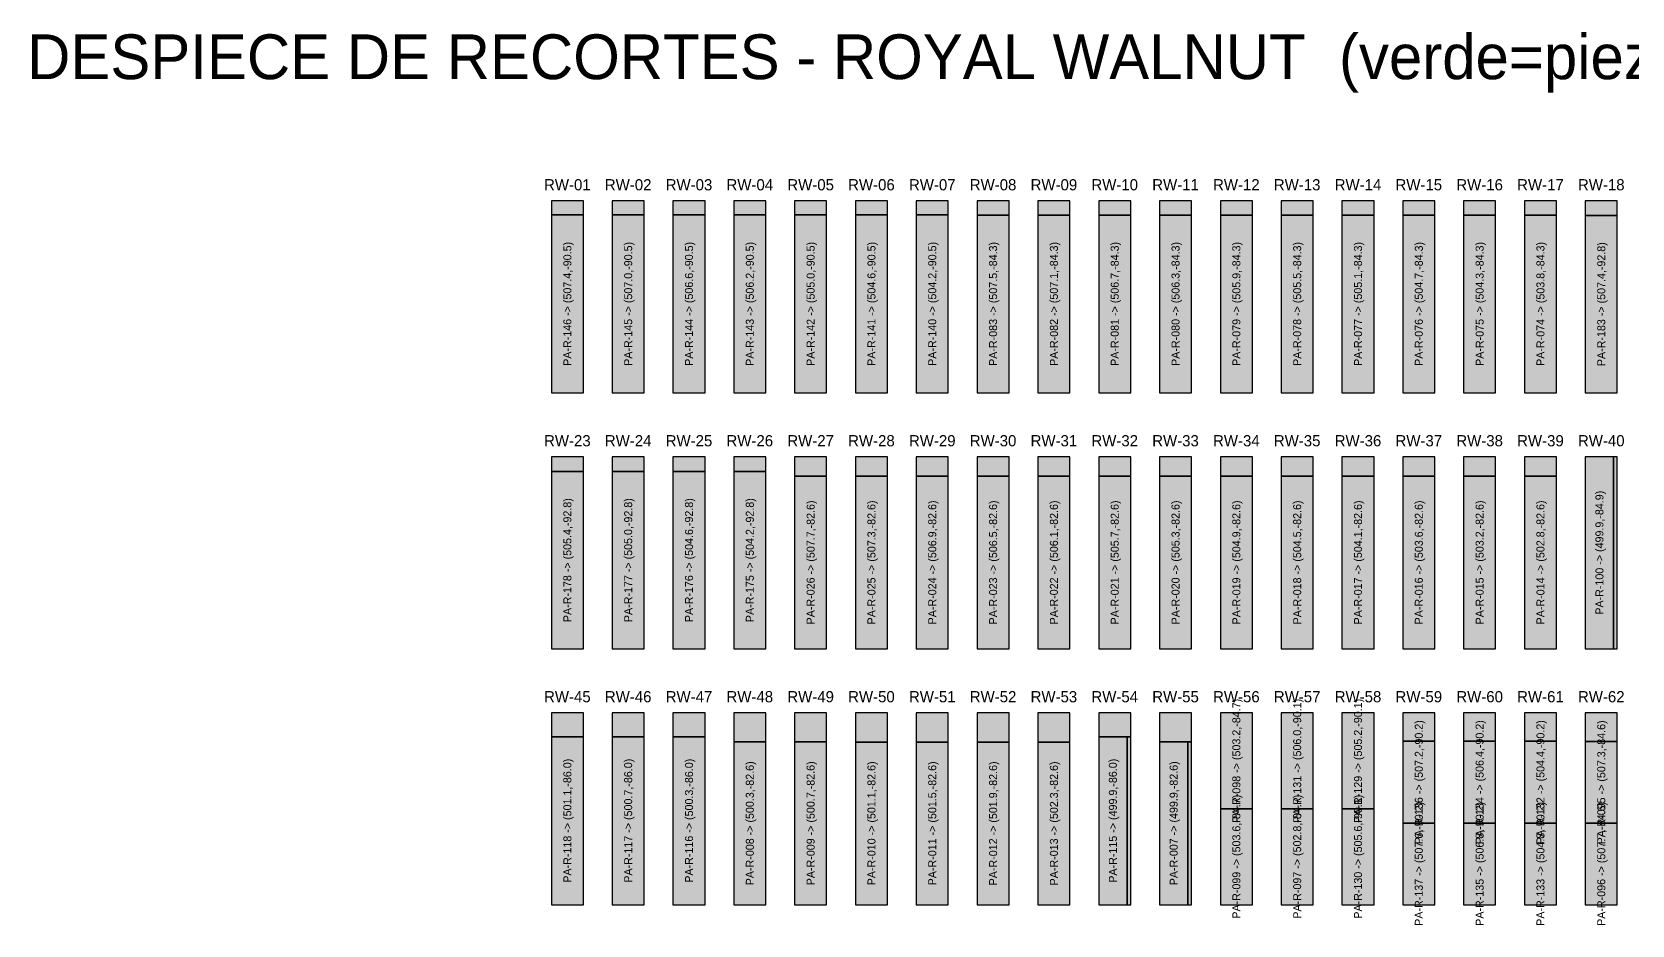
# Model space of a CAD drawing. Header units: metres. Extents: x 486.3 to 507.8, y -106.1 to -80.1.
# Drawn here: x 486.29 to 496.29, y -100.76 to -95.18 of the extents above; entities that cross this region are included whole.
import ezdxf
from ezdxf.enums import TextEntityAlignment as Align

# ---------------------------------------------------------------- set-up
doc = ezdxf.new("R2010")
doc.units = ezdxf.units.M
for name, color, linetype in [('RECORTE-DESPERDICIO', 1, 'Continuous'), ('RECORTE-PIEZA', 3, 'Continuous'), ('RECORTE-SOBRANTE', 2, 'Continuous'), ('RECORTE-TEXTO', 7, 'Continuous'), ('TITULO', 5, 'Continuous')]:
    doc.layers.add(name, color=color, linetype=linetype)

msp = doc.modelspace()

# ---------------------------------------------------------------- hatches: boundary and pattern name
at = {"layer": 'RECORTE-DESPERDICIO', "transparency": 33554610}
h = msp.add_hatch(color=1, dxfattribs=at)
h.dxf.hatch_style = 1
h.paths.add_polyline_path([(489.5387, -96.3194), (489.7387, -96.3194), (489.7387, -96.2304), (489.5387, -96.2304)])
h = msp.add_hatch(color=1, dxfattribs=at)
h.dxf.hatch_style = 1
h.paths.add_polyline_path([(489.9187, -96.3194), (490.1187, -96.3194), (490.1187, -96.2304), (489.9187, -96.2304)])
h = msp.add_hatch(color=1, dxfattribs=at)
h.dxf.hatch_style = 1
h.paths.add_polyline_path([(490.2987, -96.3194), (490.4987, -96.3194), (490.4987, -96.2304), (490.2987, -96.2304)])
h = msp.add_hatch(color=1, dxfattribs=at)
h.dxf.hatch_style = 1
h.paths.add_polyline_path([(490.6787, -96.3194), (490.8787, -96.3194), (490.8787, -96.2304), (490.6787, -96.2304)])
h = msp.add_hatch(color=1, dxfattribs=at)
h.dxf.hatch_style = 1
h.paths.add_polyline_path([(491.0587, -96.3194), (491.2587, -96.3194), (491.2587, -96.2304), (491.0587, -96.2304)])
h = msp.add_hatch(color=1, dxfattribs=at)
h.dxf.hatch_style = 1
h.paths.add_polyline_path([(491.4387, -96.3194), (491.6387, -96.3194), (491.6387, -96.2304), (491.4387, -96.2304)])
h = msp.add_hatch(color=1, dxfattribs=at)
h.dxf.hatch_style = 1
h.paths.add_polyline_path([(491.8187, -96.3194), (492.0187, -96.3194), (492.0187, -96.2304), (491.8187, -96.2304)])
h = msp.add_hatch(color=1, dxfattribs=at)
h.dxf.hatch_style = 1
h.paths.add_polyline_path([(492.1987, -96.3203), (492.3987, -96.3203), (492.3987, -96.2304), (492.1987, -96.2304)])
h = msp.add_hatch(color=1, dxfattribs=at)
h.dxf.hatch_style = 1
h.paths.add_polyline_path([(492.5787, -96.3203), (492.7787, -96.3203), (492.7787, -96.2304), (492.5787, -96.2304)])
h = msp.add_hatch(color=1, dxfattribs=at)
h.dxf.hatch_style = 1
h.paths.add_polyline_path([(492.9587, -96.3203), (493.1587, -96.3203), (493.1587, -96.2304), (492.9587, -96.2304)])
h = msp.add_hatch(color=1, dxfattribs=at)
h.dxf.hatch_style = 1
h.paths.add_polyline_path([(493.3387, -96.3203), (493.5387, -96.3203), (493.5387, -96.2304), (493.3387, -96.2304)])
h = msp.add_hatch(color=1, dxfattribs=at)
h.dxf.hatch_style = 1
h.paths.add_polyline_path([(493.7187, -96.3203), (493.9187, -96.3203), (493.9187, -96.2304), (493.7187, -96.2304)])
h = msp.add_hatch(color=1, dxfattribs=at)
h.dxf.hatch_style = 1
h.paths.add_polyline_path([(494.0987, -96.3203), (494.2987, -96.3203), (494.2987, -96.2304), (494.0987, -96.2304)])
h = msp.add_hatch(color=1, dxfattribs=at)
h.dxf.hatch_style = 1
h.paths.add_polyline_path([(494.4787, -96.3203), (494.6787, -96.3203), (494.6787, -96.2304), (494.4787, -96.2304)])
h = msp.add_hatch(color=1, dxfattribs=at)
h.dxf.hatch_style = 1
h.paths.add_polyline_path([(494.8587, -96.3203), (495.0587, -96.3203), (495.0587, -96.2304), (494.8587, -96.2304)])
h = msp.add_hatch(color=1, dxfattribs=at)
h.dxf.hatch_style = 1
h.paths.add_polyline_path([(495.2387, -96.3203), (495.4387, -96.3203), (495.4387, -96.2304), (495.2387, -96.2304)])
h = msp.add_hatch(color=1, dxfattribs=at)
h.dxf.hatch_style = 1
h.paths.add_polyline_path([(495.6187, -96.3203), (495.8187, -96.3203), (495.8187, -96.2304), (495.6187, -96.2304)])
h = msp.add_hatch(color=1, dxfattribs=at)
h.dxf.hatch_style = 1
h.paths.add_polyline_path([(495.9987, -96.3234), (496.1987, -96.3234), (496.1987, -96.2304), (495.9987, -96.2304)])
h = msp.add_hatch(color=1, dxfattribs=at)
h.dxf.hatch_style = 1
h.paths.add_polyline_path([(489.5387, -97.9234), (489.7387, -97.9234), (489.7387, -97.8304), (489.5387, -97.8304)])
h = msp.add_hatch(color=1, dxfattribs=at)
h.dxf.hatch_style = 1
h.paths.add_polyline_path([(489.9187, -97.9234), (490.1187, -97.9234), (490.1187, -97.8304), (489.9187, -97.8304)])
h = msp.add_hatch(color=1, dxfattribs=at)
h.dxf.hatch_style = 1
h.paths.add_polyline_path([(490.2987, -97.9234), (490.4987, -97.9234), (490.4987, -97.8304), (490.2987, -97.8304)])
h = msp.add_hatch(color=1, dxfattribs=at)
h.dxf.hatch_style = 1
h.paths.add_polyline_path([(490.6787, -97.9234), (490.8787, -97.9234), (490.8787, -97.8304), (490.6787, -97.8304)])
h = msp.add_hatch(color=1, dxfattribs=at)
h.dxf.hatch_style = 1
h.paths.add_polyline_path([(496.1757, -99.0304), (496.1987, -99.0304), (496.1987, -97.8304), (496.1757, -97.8304)])
h = msp.add_hatch(color=1, dxfattribs=at)
h.dxf.hatch_style = 1
h.paths.add_polyline_path([(493.1357, -100.6304), (493.1587, -100.6304), (493.1587, -99.5809), (493.1357, -99.5809)])
h = msp.add_hatch(color=1, dxfattribs=at)
h.dxf.hatch_style = 1
h.paths.add_polyline_path([(493.5157, -100.6304), (493.5387, -100.6304), (493.5387, -99.6131), (493.5157, -99.6131)])
at = {"layer": 'RECORTE-PIEZA', "transparency": 33554597}
h = msp.add_hatch(color=3, dxfattribs=at)
h.dxf.hatch_style = 1
h.paths.add_polyline_path([(489.5387, -97.4304), (489.7387, -97.4304), (489.7387, -96.3194), (489.5387, -96.3194)])
h = msp.add_hatch(color=3, dxfattribs=at)
h.dxf.hatch_style = 1
h.paths.add_polyline_path([(489.9187, -97.4304), (490.1187, -97.4304), (490.1187, -96.3194), (489.9187, -96.3194)])
h = msp.add_hatch(color=3, dxfattribs=at)
h.dxf.hatch_style = 1
h.paths.add_polyline_path([(490.2987, -97.4304), (490.4987, -97.4304), (490.4987, -96.3194), (490.2987, -96.3194)])
h = msp.add_hatch(color=3, dxfattribs=at)
h.dxf.hatch_style = 1
h.paths.add_polyline_path([(490.6787, -97.4304), (490.8787, -97.4304), (490.8787, -96.3194), (490.6787, -96.3194)])
h = msp.add_hatch(color=3, dxfattribs=at)
h.dxf.hatch_style = 1
h.paths.add_polyline_path([(491.0587, -97.4304), (491.2587, -97.4304), (491.2587, -96.3194), (491.0587, -96.3194)])
h = msp.add_hatch(color=3, dxfattribs=at)
h.dxf.hatch_style = 1
h.paths.add_polyline_path([(491.4387, -97.4304), (491.6387, -97.4304), (491.6387, -96.3194), (491.4387, -96.3194)])
h = msp.add_hatch(color=3, dxfattribs=at)
h.dxf.hatch_style = 1
h.paths.add_polyline_path([(491.8187, -97.4304), (492.0187, -97.4304), (492.0187, -96.3194), (491.8187, -96.3194)])
h = msp.add_hatch(color=3, dxfattribs=at)
h.dxf.hatch_style = 1
h.paths.add_polyline_path([(492.1987, -97.4304), (492.3987, -97.4304), (492.3987, -96.3203), (492.1987, -96.3203)])
h = msp.add_hatch(color=3, dxfattribs=at)
h.dxf.hatch_style = 1
h.paths.add_polyline_path([(492.5787, -97.4304), (492.7787, -97.4304), (492.7787, -96.3203), (492.5787, -96.3203)])
h = msp.add_hatch(color=3, dxfattribs=at)
h.dxf.hatch_style = 1
h.paths.add_polyline_path([(492.9587, -97.4304), (493.1587, -97.4304), (493.1587, -96.3203), (492.9587, -96.3203)])
h = msp.add_hatch(color=3, dxfattribs=at)
h.dxf.hatch_style = 1
h.paths.add_polyline_path([(493.3387, -97.4304), (493.5387, -97.4304), (493.5387, -96.3203), (493.3387, -96.3203)])
h = msp.add_hatch(color=3, dxfattribs=at)
h.dxf.hatch_style = 1
h.paths.add_polyline_path([(493.7187, -97.4304), (493.9187, -97.4304), (493.9187, -96.3203), (493.7187, -96.3203)])
h = msp.add_hatch(color=3, dxfattribs=at)
h.dxf.hatch_style = 1
h.paths.add_polyline_path([(494.0987, -97.4304), (494.2987, -97.4304), (494.2987, -96.3203), (494.0987, -96.3203)])
h = msp.add_hatch(color=3, dxfattribs=at)
h.dxf.hatch_style = 1
h.paths.add_polyline_path([(494.4787, -97.4304), (494.6787, -97.4304), (494.6787, -96.3203), (494.4787, -96.3203)])
h = msp.add_hatch(color=3, dxfattribs=at)
h.dxf.hatch_style = 1
h.paths.add_polyline_path([(494.8587, -97.4304), (495.0587, -97.4304), (495.0587, -96.3203), (494.8587, -96.3203)])
h = msp.add_hatch(color=3, dxfattribs=at)
h.dxf.hatch_style = 1
h.paths.add_polyline_path([(495.2387, -97.4304), (495.4387, -97.4304), (495.4387, -96.3203), (495.2387, -96.3203)])
h = msp.add_hatch(color=3, dxfattribs=at)
h.dxf.hatch_style = 1
h.paths.add_polyline_path([(495.6187, -97.4304), (495.8187, -97.4304), (495.8187, -96.3203), (495.6187, -96.3203)])
h = msp.add_hatch(color=3, dxfattribs=at)
h.dxf.hatch_style = 1
h.paths.add_polyline_path([(495.9987, -97.4304), (496.1987, -97.4304), (496.1987, -96.3234), (495.9987, -96.3234)])
h = msp.add_hatch(color=3, dxfattribs=at)
h.dxf.hatch_style = 1
h.paths.add_polyline_path([(495.9987, -99.0304), (496.1757, -99.0304), (496.1757, -97.8304), (495.9987, -97.8304)])
h = msp.add_hatch(color=3, dxfattribs=at)
h.dxf.hatch_style = 1
h.paths.add_polyline_path([(489.5387, -99.0304), (489.7387, -99.0304), (489.7387, -97.9234), (489.5387, -97.9234)])
h = msp.add_hatch(color=3, dxfattribs=at)
h.dxf.hatch_style = 1
h.paths.add_polyline_path([(489.9187, -99.0304), (490.1187, -99.0304), (490.1187, -97.9234), (489.9187, -97.9234)])
h = msp.add_hatch(color=3, dxfattribs=at)
h.dxf.hatch_style = 1
h.paths.add_polyline_path([(490.2987, -99.0304), (490.4987, -99.0304), (490.4987, -97.9234), (490.2987, -97.9234)])
h = msp.add_hatch(color=3, dxfattribs=at)
h.dxf.hatch_style = 1
h.paths.add_polyline_path([(490.6787, -99.0304), (490.8787, -99.0304), (490.8787, -97.9234), (490.6787, -97.9234)])
h = msp.add_hatch(color=3, dxfattribs=at)
h.dxf.hatch_style = 1
h.paths.add_polyline_path([(491.0587, -99.0304), (491.2587, -99.0304), (491.2587, -97.952), (491.0587, -97.952)])
h = msp.add_hatch(color=3, dxfattribs=at)
h.dxf.hatch_style = 1
h.paths.add_polyline_path([(491.4387, -99.0304), (491.6387, -99.0304), (491.6387, -97.952), (491.4387, -97.952)])
h = msp.add_hatch(color=3, dxfattribs=at)
h.dxf.hatch_style = 1
h.paths.add_polyline_path([(491.8187, -99.0304), (492.0187, -99.0304), (492.0187, -97.952), (491.8187, -97.952)])
h = msp.add_hatch(color=3, dxfattribs=at)
h.dxf.hatch_style = 1
h.paths.add_polyline_path([(492.1987, -99.0304), (492.3987, -99.0304), (492.3987, -97.952), (492.1987, -97.952)])
h = msp.add_hatch(color=3, dxfattribs=at)
h.dxf.hatch_style = 1
h.paths.add_polyline_path([(492.5787, -99.0304), (492.7787, -99.0304), (492.7787, -97.952), (492.5787, -97.952)])
h = msp.add_hatch(color=3, dxfattribs=at)
h.dxf.hatch_style = 1
h.paths.add_polyline_path([(492.9587, -99.0304), (493.1587, -99.0304), (493.1587, -97.952), (492.9587, -97.952)])
h = msp.add_hatch(color=3, dxfattribs=at)
h.dxf.hatch_style = 1
h.paths.add_polyline_path([(493.3387, -99.0304), (493.5387, -99.0304), (493.5387, -97.952), (493.3387, -97.952)])
h = msp.add_hatch(color=3, dxfattribs=at)
h.dxf.hatch_style = 1
h.paths.add_polyline_path([(493.7187, -99.0304), (493.9187, -99.0304), (493.9187, -97.952), (493.7187, -97.952)])
h = msp.add_hatch(color=3, dxfattribs=at)
h.dxf.hatch_style = 1
h.paths.add_polyline_path([(494.0987, -99.0304), (494.2987, -99.0304), (494.2987, -97.952), (494.0987, -97.952)])
h = msp.add_hatch(color=3, dxfattribs=at)
h.dxf.hatch_style = 1
h.paths.add_polyline_path([(494.4787, -99.0304), (494.6787, -99.0304), (494.6787, -97.952), (494.4787, -97.952)])
h = msp.add_hatch(color=3, dxfattribs=at)
h.dxf.hatch_style = 1
h.paths.add_polyline_path([(494.8587, -99.0304), (495.0587, -99.0304), (495.0587, -97.952), (494.8587, -97.952)])
h = msp.add_hatch(color=3, dxfattribs=at)
h.dxf.hatch_style = 1
h.paths.add_polyline_path([(495.2387, -99.0304), (495.4387, -99.0304), (495.4387, -97.952), (495.2387, -97.952)])
h = msp.add_hatch(color=3, dxfattribs=at)
h.dxf.hatch_style = 1
h.paths.add_polyline_path([(495.6187, -99.0304), (495.8187, -99.0304), (495.8187, -97.952), (495.6187, -97.952)])
h = msp.add_hatch(color=3, dxfattribs=at)
h.dxf.hatch_style = 1
h.paths.add_polyline_path([(493.7187, -100.0309), (493.9187, -100.0309), (493.9187, -99.4314), (493.7187, -99.4314)])
h = msp.add_hatch(color=3, dxfattribs=at)
h.dxf.hatch_style = 1
h.paths.add_polyline_path([(494.0987, -100.0309), (494.2987, -100.0309), (494.2987, -99.4314), (494.0987, -99.4314)])
h = msp.add_hatch(color=3, dxfattribs=at)
h.dxf.hatch_style = 1
h.paths.add_polyline_path([(494.4787, -100.0309), (494.6787, -100.0309), (494.6787, -99.4314), (494.4787, -99.4314)])
h = msp.add_hatch(color=3, dxfattribs=at)
h.dxf.hatch_style = 1
h.paths.add_polyline_path([(489.5387, -100.6304), (489.7387, -100.6304), (489.7387, -99.5809), (489.5387, -99.5809)])
h = msp.add_hatch(color=3, dxfattribs=at)
h.dxf.hatch_style = 1
h.paths.add_polyline_path([(489.9187, -100.6304), (490.1187, -100.6304), (490.1187, -99.5809), (489.9187, -99.5809)])
h = msp.add_hatch(color=3, dxfattribs=at)
h.dxf.hatch_style = 1
h.paths.add_polyline_path([(490.2987, -100.6304), (490.4987, -100.6304), (490.4987, -99.5809), (490.2987, -99.5809)])
h = msp.add_hatch(color=3, dxfattribs=at)
h.dxf.hatch_style = 1
h.paths.add_polyline_path([(490.6787, -100.6304), (490.8787, -100.6304), (490.8787, -99.6132), (490.6787, -99.6132)])
h = msp.add_hatch(color=3, dxfattribs=at)
h.dxf.hatch_style = 1
h.paths.add_polyline_path([(491.0587, -100.6304), (491.2587, -100.6304), (491.2587, -99.6135), (491.0587, -99.6135)])
h = msp.add_hatch(color=3, dxfattribs=at)
h.dxf.hatch_style = 1
h.paths.add_polyline_path([(491.4387, -100.6304), (491.6387, -100.6304), (491.6387, -99.6138), (491.4387, -99.6138)])
h = msp.add_hatch(color=3, dxfattribs=at)
h.dxf.hatch_style = 1
h.paths.add_polyline_path([(491.8187, -100.6304), (492.0187, -100.6304), (492.0187, -99.6141), (491.8187, -99.6141)])
h = msp.add_hatch(color=3, dxfattribs=at)
h.dxf.hatch_style = 1
h.paths.add_polyline_path([(492.1987, -100.6304), (492.3987, -100.6304), (492.3987, -99.6144), (492.1987, -99.6144)])
h = msp.add_hatch(color=3, dxfattribs=at)
h.dxf.hatch_style = 1
h.paths.add_polyline_path([(492.5787, -100.6304), (492.7787, -100.6304), (492.7787, -99.6147), (492.5787, -99.6147)])
h = msp.add_hatch(color=3, dxfattribs=at)
h.dxf.hatch_style = 1
h.paths.add_polyline_path([(492.9587, -100.6304), (493.1357, -100.6304), (493.1357, -99.5809), (492.9587, -99.5809)])
h = msp.add_hatch(color=3, dxfattribs=at)
h.dxf.hatch_style = 1
h.paths.add_polyline_path([(493.3387, -100.6304), (493.5157, -100.6304), (493.5157, -99.6131), (493.3387, -99.6131)])
h = msp.add_hatch(color=3, dxfattribs=at)
h.dxf.hatch_style = 1
h.paths.add_polyline_path([(494.8587, -100.1199), (495.0587, -100.1199), (495.0587, -99.6094), (494.8587, -99.6094)])
h = msp.add_hatch(color=3, dxfattribs=at)
h.dxf.hatch_style = 1
h.paths.add_polyline_path([(495.2387, -100.1199), (495.4387, -100.1199), (495.4387, -99.6094), (495.2387, -99.6094)])
h = msp.add_hatch(color=3, dxfattribs=at)
h.dxf.hatch_style = 1
h.paths.add_polyline_path([(495.6187, -100.1199), (495.8187, -100.1199), (495.8187, -99.6094), (495.6187, -99.6094)])
h = msp.add_hatch(color=3, dxfattribs=at)
h.dxf.hatch_style = 1
h.paths.add_polyline_path([(495.9987, -100.1208), (496.1987, -100.1208), (496.1987, -99.6112), (495.9987, -99.6112)])
h = msp.add_hatch(color=3, dxfattribs=at)
h.dxf.hatch_style = 1
h.paths.add_polyline_path([(493.7187, -100.6304), (493.9187, -100.6304), (493.9187, -100.0309), (493.7187, -100.0309)])
h = msp.add_hatch(color=3, dxfattribs=at)
h.dxf.hatch_style = 1
h.paths.add_polyline_path([(494.0987, -100.6304), (494.2987, -100.6304), (494.2987, -100.0309), (494.0987, -100.0309)])
h = msp.add_hatch(color=3, dxfattribs=at)
h.dxf.hatch_style = 1
h.paths.add_polyline_path([(494.4787, -100.6304), (494.6787, -100.6304), (494.6787, -100.0309), (494.4787, -100.0309)])
h = msp.add_hatch(color=3, dxfattribs=at)
h.dxf.hatch_style = 1
h.paths.add_polyline_path([(494.8587, -100.6304), (495.0587, -100.6304), (495.0587, -100.1199), (494.8587, -100.1199)])
h = msp.add_hatch(color=3, dxfattribs=at)
h.dxf.hatch_style = 1
h.paths.add_polyline_path([(495.2387, -100.6304), (495.4387, -100.6304), (495.4387, -100.1199), (495.2387, -100.1199)])
h = msp.add_hatch(color=3, dxfattribs=at)
h.dxf.hatch_style = 1
h.paths.add_polyline_path([(495.6187, -100.6304), (495.8187, -100.6304), (495.8187, -100.1199), (495.6187, -100.1199)])
h = msp.add_hatch(color=3, dxfattribs=at)
h.dxf.hatch_style = 1
h.paths.add_polyline_path([(495.9987, -100.6304), (496.1987, -100.6304), (496.1987, -100.1208), (495.9987, -100.1208)])
at = {"layer": 'RECORTE-SOBRANTE', "transparency": 33554610}
h = msp.add_hatch(color=2, dxfattribs=at)
h.dxf.hatch_style = 1
h.paths.add_polyline_path([(491.0587, -97.952), (491.2587, -97.952), (491.2587, -97.8304), (491.0587, -97.8304)])
h = msp.add_hatch(color=2, dxfattribs=at)
h.dxf.hatch_style = 1
h.paths.add_polyline_path([(491.4387, -97.952), (491.6387, -97.952), (491.6387, -97.8304), (491.4387, -97.8304)])
h = msp.add_hatch(color=2, dxfattribs=at)
h.dxf.hatch_style = 1
h.paths.add_polyline_path([(491.8187, -97.952), (492.0187, -97.952), (492.0187, -97.8304), (491.8187, -97.8304)])
h = msp.add_hatch(color=2, dxfattribs=at)
h.dxf.hatch_style = 1
h.paths.add_polyline_path([(492.1987, -97.952), (492.3987, -97.952), (492.3987, -97.8304), (492.1987, -97.8304)])
h = msp.add_hatch(color=2, dxfattribs=at)
h.dxf.hatch_style = 1
h.paths.add_polyline_path([(492.5787, -97.952), (492.7787, -97.952), (492.7787, -97.8304), (492.5787, -97.8304)])
h = msp.add_hatch(color=2, dxfattribs=at)
h.dxf.hatch_style = 1
h.paths.add_polyline_path([(492.9587, -97.952), (493.1587, -97.952), (493.1587, -97.8304), (492.9587, -97.8304)])
h = msp.add_hatch(color=2, dxfattribs=at)
h.dxf.hatch_style = 1
h.paths.add_polyline_path([(493.3387, -97.952), (493.5387, -97.952), (493.5387, -97.8304), (493.3387, -97.8304)])
h = msp.add_hatch(color=2, dxfattribs=at)
h.dxf.hatch_style = 1
h.paths.add_polyline_path([(493.7187, -97.952), (493.9187, -97.952), (493.9187, -97.8304), (493.7187, -97.8304)])
h = msp.add_hatch(color=2, dxfattribs=at)
h.dxf.hatch_style = 1
h.paths.add_polyline_path([(494.0987, -97.952), (494.2987, -97.952), (494.2987, -97.8304), (494.0987, -97.8304)])
h = msp.add_hatch(color=2, dxfattribs=at)
h.dxf.hatch_style = 1
h.paths.add_polyline_path([(494.4787, -97.952), (494.6787, -97.952), (494.6787, -97.8304), (494.4787, -97.8304)])
h = msp.add_hatch(color=2, dxfattribs=at)
h.dxf.hatch_style = 1
h.paths.add_polyline_path([(494.8587, -97.952), (495.0587, -97.952), (495.0587, -97.8304), (494.8587, -97.8304)])
h = msp.add_hatch(color=2, dxfattribs=at)
h.dxf.hatch_style = 1
h.paths.add_polyline_path([(495.2387, -97.952), (495.4387, -97.952), (495.4387, -97.8304), (495.2387, -97.8304)])
h = msp.add_hatch(color=2, dxfattribs=at)
h.dxf.hatch_style = 1
h.paths.add_polyline_path([(495.6187, -97.952), (495.8187, -97.952), (495.8187, -97.8304), (495.6187, -97.8304)])
h = msp.add_hatch(color=2, dxfattribs=at)
h.dxf.hatch_style = 1
h.paths.add_polyline_path([(489.5387, -99.5809), (489.7387, -99.5809), (489.7387, -99.4304), (489.5387, -99.4304)])
h = msp.add_hatch(color=2, dxfattribs=at)
h.dxf.hatch_style = 1
h.paths.add_polyline_path([(489.9187, -99.5809), (490.1187, -99.5809), (490.1187, -99.4304), (489.9187, -99.4304)])
h = msp.add_hatch(color=2, dxfattribs=at)
h.dxf.hatch_style = 1
h.paths.add_polyline_path([(490.2987, -99.5809), (490.4987, -99.5809), (490.4987, -99.4304), (490.2987, -99.4304)])
h = msp.add_hatch(color=2, dxfattribs=at)
h.dxf.hatch_style = 1
h.paths.add_polyline_path([(490.6787, -99.6132), (490.8787, -99.6132), (490.8787, -99.4304), (490.6787, -99.4304)])
h = msp.add_hatch(color=2, dxfattribs=at)
h.dxf.hatch_style = 1
h.paths.add_polyline_path([(491.0587, -99.6135), (491.2587, -99.6135), (491.2587, -99.4304), (491.0587, -99.4304)])
h = msp.add_hatch(color=2, dxfattribs=at)
h.dxf.hatch_style = 1
h.paths.add_polyline_path([(491.4387, -99.6138), (491.6387, -99.6138), (491.6387, -99.4304), (491.4387, -99.4304)])
h = msp.add_hatch(color=2, dxfattribs=at)
h.dxf.hatch_style = 1
h.paths.add_polyline_path([(491.8187, -99.6141), (492.0187, -99.6141), (492.0187, -99.4304), (491.8187, -99.4304)])
h = msp.add_hatch(color=2, dxfattribs=at)
h.dxf.hatch_style = 1
h.paths.add_polyline_path([(492.1987, -99.6144), (492.3987, -99.6144), (492.3987, -99.4304), (492.1987, -99.4304)])
h = msp.add_hatch(color=2, dxfattribs=at)
h.dxf.hatch_style = 1
h.paths.add_polyline_path([(492.5787, -99.6147), (492.7787, -99.6147), (492.7787, -99.4304), (492.5787, -99.4304)])
h = msp.add_hatch(color=2, dxfattribs=at)
h.dxf.hatch_style = 1
h.paths.add_polyline_path([(492.9587, -99.5809), (493.1587, -99.5809), (493.1587, -99.4304), (492.9587, -99.4304)])
h = msp.add_hatch(color=2, dxfattribs=at)
h.dxf.hatch_style = 1
h.paths.add_polyline_path([(493.3387, -99.6131), (493.5387, -99.6131), (493.5387, -99.4304), (493.3387, -99.4304)])
h = msp.add_hatch(color=2, dxfattribs=at)
h.dxf.hatch_style = 1
h.paths.add_polyline_path([(494.8587, -99.6094), (495.0587, -99.6094), (495.0587, -99.4304), (494.8587, -99.4304)])
h = msp.add_hatch(color=2, dxfattribs=at)
h.dxf.hatch_style = 1
h.paths.add_polyline_path([(495.2387, -99.6094), (495.4387, -99.6094), (495.4387, -99.4304), (495.2387, -99.4304)])
h = msp.add_hatch(color=2, dxfattribs=at)
h.dxf.hatch_style = 1
h.paths.add_polyline_path([(495.6187, -99.6094), (495.8187, -99.6094), (495.8187, -99.4304), (495.6187, -99.4304)])
h = msp.add_hatch(color=2, dxfattribs=at)
h.dxf.hatch_style = 1
h.paths.add_polyline_path([(495.9987, -99.6112), (496.1987, -99.6112), (496.1987, -99.4304), (495.9987, -99.4304)])

# ---------------------------------------------------------------- linework, layer by layer
at = {"layer": 'RECORTE-DESPERDICIO'}
for points in [[(489.5387, -96.3194), (489.7387, -96.3194), (489.7387, -96.2304), (489.5387, -96.2304)], [(489.9187, -96.3194), (490.1187, -96.3194), (490.1187, -96.2304), (489.9187, -96.2304)], [(490.2987, -96.3194), (490.4987, -96.3194), (490.4987, -96.2304), (490.2987, -96.2304)], [(490.6787, -96.3194), (490.8787, -96.3194), (490.8787, -96.2304), (490.6787, -96.2304)], [(491.0587, -96.3194), (491.2587, -96.3194), (491.2587, -96.2304), (491.0587, -96.2304)], [(491.4387, -96.3194), (491.6387, -96.3194), (491.6387, -96.2304), (491.4387, -96.2304)], [(491.8187, -96.3194), (492.0187, -96.3194), (492.0187, -96.2304), (491.8187, -96.2304)], [(492.1987, -96.3203), (492.3987, -96.3203), (492.3987, -96.2304), (492.1987, -96.2304)], [(492.5787, -96.3203), (492.7787, -96.3203), (492.7787, -96.2304), (492.5787, -96.2304)], [(492.9587, -96.3203), (493.1587, -96.3203), (493.1587, -96.2304), (492.9587, -96.2304)], [(493.3387, -96.3203), (493.5387, -96.3203), (493.5387, -96.2304), (493.3387, -96.2304)], [(493.7187, -96.3203), (493.9187, -96.3203), (493.9187, -96.2304), (493.7187, -96.2304)], [(494.0987, -96.3203), (494.2987, -96.3203), (494.2987, -96.2304), (494.0987, -96.2304)], [(494.4787, -96.3203), (494.6787, -96.3203), (494.6787, -96.2304), (494.4787, -96.2304)], [(494.8587, -96.3203), (495.0587, -96.3203), (495.0587, -96.2304), (494.8587, -96.2304)], [(495.2387, -96.3203), (495.4387, -96.3203), (495.4387, -96.2304), (495.2387, -96.2304)], [(495.6187, -96.3203), (495.8187, -96.3203), (495.8187, -96.2304), (495.6187, -96.2304)], [(495.9987, -96.3234), (496.1987, -96.3234), (496.1987, -96.2304), (495.9987, -96.2304)], [(489.5387, -97.9234), (489.7387, -97.9234), (489.7387, -97.8304), (489.5387, -97.8304)], [(489.9187, -97.9234), (490.1187, -97.9234), (490.1187, -97.8304), (489.9187, -97.8304)], [(490.2987, -97.9234), (490.4987, -97.9234), (490.4987, -97.8304), (490.2987, -97.8304)], [(490.6787, -97.9234), (490.8787, -97.9234), (490.8787, -97.8304), (490.6787, -97.8304)], [(496.1757, -99.0304), (496.1987, -99.0304), (496.1987, -97.8304), (496.1757, -97.8304)], [(493.1357, -100.6304), (493.1587, -100.6304), (493.1587, -99.5809), (493.1357, -99.5809)], [(493.5157, -100.6304), (493.5387, -100.6304), (493.5387, -99.6131), (493.5157, -99.6131)]]:
    msp.add_lwpolyline(points, close=True, dxfattribs=at)
at = {"layer": 'RECORTE-PIEZA'}
for points in [[(489.5387, -97.4304), (489.7387, -97.4304), (489.7387, -96.3194), (489.5387, -96.3194)], [(489.9187, -97.4304), (490.1187, -97.4304), (490.1187, -96.3194), (489.9187, -96.3194)], [(490.2987, -97.4304), (490.4987, -97.4304), (490.4987, -96.3194), (490.2987, -96.3194)], [(490.6787, -97.4304), (490.8787, -97.4304), (490.8787, -96.3194), (490.6787, -96.3194)], [(491.0587, -97.4304), (491.2587, -97.4304), (491.2587, -96.3194), (491.0587, -96.3194)], [(491.4387, -97.4304), (491.6387, -97.4304), (491.6387, -96.3194), (491.4387, -96.3194)], [(491.8187, -97.4304), (492.0187, -97.4304), (492.0187, -96.3194), (491.8187, -96.3194)], [(492.1987, -97.4304), (492.3987, -97.4304), (492.3987, -96.3203), (492.1987, -96.3203)], [(492.5787, -97.4304), (492.7787, -97.4304), (492.7787, -96.3203), (492.5787, -96.3203)], [(492.9587, -97.4304), (493.1587, -97.4304), (493.1587, -96.3203), (492.9587, -96.3203)], [(493.3387, -97.4304), (493.5387, -97.4304), (493.5387, -96.3203), (493.3387, -96.3203)], [(493.7187, -97.4304), (493.9187, -97.4304), (493.9187, -96.3203), (493.7187, -96.3203)], [(494.0987, -97.4304), (494.2987, -97.4304), (494.2987, -96.3203), (494.0987, -96.3203)], [(494.4787, -97.4304), (494.6787, -97.4304), (494.6787, -96.3203), (494.4787, -96.3203)], [(494.8587, -97.4304), (495.0587, -97.4304), (495.0587, -96.3203), (494.8587, -96.3203)], [(495.2387, -97.4304), (495.4387, -97.4304), (495.4387, -96.3203), (495.2387, -96.3203)], [(495.6187, -97.4304), (495.8187, -97.4304), (495.8187, -96.3203), (495.6187, -96.3203)], [(495.9987, -97.4304), (496.1987, -97.4304), (496.1987, -96.3234), (495.9987, -96.3234)], [(495.9987, -99.0304), (496.1757, -99.0304), (496.1757, -97.8304), (495.9987, -97.8304)], [(489.5387, -99.0304), (489.7387, -99.0304), (489.7387, -97.9234), (489.5387, -97.9234)], [(489.9187, -99.0304), (490.1187, -99.0304), (490.1187, -97.9234), (489.9187, -97.9234)], [(490.2987, -99.0304), (490.4987, -99.0304), (490.4987, -97.9234), (490.2987, -97.9234)], [(490.6787, -99.0304), (490.8787, -99.0304), (490.8787, -97.9234), (490.6787, -97.9234)], [(491.0587, -99.0304), (491.2587, -99.0304), (491.2587, -97.952), (491.0587, -97.952)], [(491.4387, -99.0304), (491.6387, -99.0304), (491.6387, -97.952), (491.4387, -97.952)], [(491.8187, -99.0304), (492.0187, -99.0304), (492.0187, -97.952), (491.8187, -97.952)], [(492.1987, -99.0304), (492.3987, -99.0304), (492.3987, -97.952), (492.1987, -97.952)], [(492.5787, -99.0304), (492.7787, -99.0304), (492.7787, -97.952), (492.5787, -97.952)], [(492.9587, -99.0304), (493.1587, -99.0304), (493.1587, -97.952), (492.9587, -97.952)], [(493.3387, -99.0304), (493.5387, -99.0304), (493.5387, -97.952), (493.3387, -97.952)], [(493.7187, -99.0304), (493.9187, -99.0304), (493.9187, -97.952), (493.7187, -97.952)], [(494.0987, -99.0304), (494.2987, -99.0304), (494.2987, -97.952), (494.0987, -97.952)], [(494.4787, -99.0304), (494.6787, -99.0304), (494.6787, -97.952), (494.4787, -97.952)], [(494.8587, -99.0304), (495.0587, -99.0304), (495.0587, -97.952), (494.8587, -97.952)], [(495.2387, -99.0304), (495.4387, -99.0304), (495.4387, -97.952), (495.2387, -97.952)], [(495.6187, -99.0304), (495.8187, -99.0304), (495.8187, -97.952), (495.6187, -97.952)], [(493.7187, -100.0309), (493.9187, -100.0309), (493.9187, -99.4314), (493.7187, -99.4314)], [(494.0987, -100.0309), (494.2987, -100.0309), (494.2987, -99.4314), (494.0987, -99.4314)], [(494.4787, -100.0309), (494.6787, -100.0309), (494.6787, -99.4314), (494.4787, -99.4314)], [(489.5387, -100.6304), (489.7387, -100.6304), (489.7387, -99.5809), (489.5387, -99.5809)], [(489.9187, -100.6304), (490.1187, -100.6304), (490.1187, -99.5809), (489.9187, -99.5809)], [(490.2987, -100.6304), (490.4987, -100.6304), (490.4987, -99.5809), (490.2987, -99.5809)], [(490.6787, -100.6304), (490.8787, -100.6304), (490.8787, -99.6132), (490.6787, -99.6132)], [(491.0587, -100.6304), (491.2587, -100.6304), (491.2587, -99.6135), (491.0587, -99.6135)], [(491.4387, -100.6304), (491.6387, -100.6304), (491.6387, -99.6138), (491.4387, -99.6138)], [(491.8187, -100.6304), (492.0187, -100.6304), (492.0187, -99.6141), (491.8187, -99.6141)], [(492.1987, -100.6304), (492.3987, -100.6304), (492.3987, -99.6144), (492.1987, -99.6144)], [(492.5787, -100.6304), (492.7787, -100.6304), (492.7787, -99.6147), (492.5787, -99.6147)], [(492.9587, -100.6304), (493.1357, -100.6304), (493.1357, -99.5809), (492.9587, -99.5809)], [(493.3387, -100.6304), (493.5157, -100.6304), (493.5157, -99.6131), (493.3387, -99.6131)], [(494.8587, -100.1199), (495.0587, -100.1199), (495.0587, -99.6094), (494.8587, -99.6094)], [(495.2387, -100.1199), (495.4387, -100.1199), (495.4387, -99.6094), (495.2387, -99.6094)], [(495.6187, -100.1199), (495.8187, -100.1199), (495.8187, -99.6094), (495.6187, -99.6094)], [(495.9987, -100.1208), (496.1987, -100.1208), (496.1987, -99.6112), (495.9987, -99.6112)], [(493.7187, -100.6304), (493.9187, -100.6304), (493.9187, -100.0309), (493.7187, -100.0309)], [(494.0987, -100.6304), (494.2987, -100.6304), (494.2987, -100.0309), (494.0987, -100.0309)], [(494.4787, -100.6304), (494.6787, -100.6304), (494.6787, -100.0309), (494.4787, -100.0309)], [(494.8587, -100.6304), (495.0587, -100.6304), (495.0587, -100.1199), (494.8587, -100.1199)], [(495.2387, -100.6304), (495.4387, -100.6304), (495.4387, -100.1199), (495.2387, -100.1199)], [(495.6187, -100.6304), (495.8187, -100.6304), (495.8187, -100.1199), (495.6187, -100.1199)], [(495.9987, -100.6304), (496.1987, -100.6304), (496.1987, -100.1208), (495.9987, -100.1208)]]:
    msp.add_lwpolyline(points, close=True, dxfattribs=at)
at = {"layer": 'RECORTE-SOBRANTE'}
for points in [[(491.0587, -97.952), (491.2587, -97.952), (491.2587, -97.8304), (491.0587, -97.8304)], [(491.4387, -97.952), (491.6387, -97.952), (491.6387, -97.8304), (491.4387, -97.8304)], [(491.8187, -97.952), (492.0187, -97.952), (492.0187, -97.8304), (491.8187, -97.8304)], [(492.1987, -97.952), (492.3987, -97.952), (492.3987, -97.8304), (492.1987, -97.8304)], [(492.5787, -97.952), (492.7787, -97.952), (492.7787, -97.8304), (492.5787, -97.8304)], [(492.9587, -97.952), (493.1587, -97.952), (493.1587, -97.8304), (492.9587, -97.8304)], [(493.3387, -97.952), (493.5387, -97.952), (493.5387, -97.8304), (493.3387, -97.8304)], [(493.7187, -97.952), (493.9187, -97.952), (493.9187, -97.8304), (493.7187, -97.8304)], [(494.0987, -97.952), (494.2987, -97.952), (494.2987, -97.8304), (494.0987, -97.8304)], [(494.4787, -97.952), (494.6787, -97.952), (494.6787, -97.8304), (494.4787, -97.8304)], [(494.8587, -97.952), (495.0587, -97.952), (495.0587, -97.8304), (494.8587, -97.8304)], [(495.2387, -97.952), (495.4387, -97.952), (495.4387, -97.8304), (495.2387, -97.8304)], [(495.6187, -97.952), (495.8187, -97.952), (495.8187, -97.8304), (495.6187, -97.8304)], [(489.5387, -99.5809), (489.7387, -99.5809), (489.7387, -99.4304), (489.5387, -99.4304)], [(489.9187, -99.5809), (490.1187, -99.5809), (490.1187, -99.4304), (489.9187, -99.4304)], [(490.2987, -99.5809), (490.4987, -99.5809), (490.4987, -99.4304), (490.2987, -99.4304)], [(490.6787, -99.6132), (490.8787, -99.6132), (490.8787, -99.4304), (490.6787, -99.4304)], [(491.0587, -99.6135), (491.2587, -99.6135), (491.2587, -99.4304), (491.0587, -99.4304)], [(491.4387, -99.6138), (491.6387, -99.6138), (491.6387, -99.4304), (491.4387, -99.4304)], [(491.8187, -99.6141), (492.0187, -99.6141), (492.0187, -99.4304), (491.8187, -99.4304)], [(492.1987, -99.6144), (492.3987, -99.6144), (492.3987, -99.4304), (492.1987, -99.4304)], [(492.5787, -99.6147), (492.7787, -99.6147), (492.7787, -99.4304), (492.5787, -99.4304)], [(492.9587, -99.5809), (493.1587, -99.5809), (493.1587, -99.4304), (492.9587, -99.4304)], [(493.3387, -99.6131), (493.5387, -99.6131), (493.5387, -99.4304), (493.3387, -99.4304)], [(494.8587, -99.6094), (495.0587, -99.6094), (495.0587, -99.4304), (494.8587, -99.4304)], [(495.2387, -99.6094), (495.4387, -99.6094), (495.4387, -99.4304), (495.2387, -99.4304)], [(495.6187, -99.6094), (495.8187, -99.6094), (495.8187, -99.4304), (495.6187, -99.4304)], [(495.9987, -99.6112), (496.1987, -99.6112), (496.1987, -99.4304), (495.9987, -99.4304)]]:
    msp.add_lwpolyline(points, close=True, dxfattribs=at)
at = {"layer": 'RECORTE-TEXTO'}
for points in [[(489.5387, -97.4304), (489.7387, -97.4304), (489.7387, -96.2304), (489.5387, -96.2304)], [(489.9187, -97.4304), (490.1187, -97.4304), (490.1187, -96.2304), (489.9187, -96.2304)], [(490.2987, -97.4304), (490.4987, -97.4304), (490.4987, -96.2304), (490.2987, -96.2304)], [(490.6787, -97.4304), (490.8787, -97.4304), (490.8787, -96.2304), (490.6787, -96.2304)], [(491.0587, -97.4304), (491.2587, -97.4304), (491.2587, -96.2304), (491.0587, -96.2304)], [(491.4387, -97.4304), (491.6387, -97.4304), (491.6387, -96.2304), (491.4387, -96.2304)], [(491.8187, -97.4304), (492.0187, -97.4304), (492.0187, -96.2304), (491.8187, -96.2304)], [(492.1987, -97.4304), (492.3987, -97.4304), (492.3987, -96.2304), (492.1987, -96.2304)], [(492.5787, -97.4304), (492.7787, -97.4304), (492.7787, -96.2304), (492.5787, -96.2304)], [(492.9587, -97.4304), (493.1587, -97.4304), (493.1587, -96.2304), (492.9587, -96.2304)], [(493.3387, -97.4304), (493.5387, -97.4304), (493.5387, -96.2304), (493.3387, -96.2304)], [(493.7187, -97.4304), (493.9187, -97.4304), (493.9187, -96.2304), (493.7187, -96.2304)], [(494.0987, -97.4304), (494.2987, -97.4304), (494.2987, -96.2304), (494.0987, -96.2304)], [(494.4787, -97.4304), (494.6787, -97.4304), (494.6787, -96.2304), (494.4787, -96.2304)], [(494.8587, -97.4304), (495.0587, -97.4304), (495.0587, -96.2304), (494.8587, -96.2304)], [(495.2387, -97.4304), (495.4387, -97.4304), (495.4387, -96.2304), (495.2387, -96.2304)], [(495.6187, -97.4304), (495.8187, -97.4304), (495.8187, -96.2304), (495.6187, -96.2304)], [(495.9987, -97.4304), (496.1987, -97.4304), (496.1987, -96.2304), (495.9987, -96.2304)], [(489.5387, -99.0304), (489.7387, -99.0304), (489.7387, -97.8304), (489.5387, -97.8304)], [(489.9187, -99.0304), (490.1187, -99.0304), (490.1187, -97.8304), (489.9187, -97.8304)], [(490.2987, -99.0304), (490.4987, -99.0304), (490.4987, -97.8304), (490.2987, -97.8304)], [(490.6787, -99.0304), (490.8787, -99.0304), (490.8787, -97.8304), (490.6787, -97.8304)], [(491.0587, -99.0304), (491.2587, -99.0304), (491.2587, -97.8304), (491.0587, -97.8304)], [(491.4387, -99.0304), (491.6387, -99.0304), (491.6387, -97.8304), (491.4387, -97.8304)], [(491.8187, -99.0304), (492.0187, -99.0304), (492.0187, -97.8304), (491.8187, -97.8304)], [(492.1987, -99.0304), (492.3987, -99.0304), (492.3987, -97.8304), (492.1987, -97.8304)], [(492.5787, -99.0304), (492.7787, -99.0304), (492.7787, -97.8304), (492.5787, -97.8304)], [(492.9587, -99.0304), (493.1587, -99.0304), (493.1587, -97.8304), (492.9587, -97.8304)], [(493.3387, -99.0304), (493.5387, -99.0304), (493.5387, -97.8304), (493.3387, -97.8304)], [(493.7187, -99.0304), (493.9187, -99.0304), (493.9187, -97.8304), (493.7187, -97.8304)], [(494.0987, -99.0304), (494.2987, -99.0304), (494.2987, -97.8304), (494.0987, -97.8304)], [(494.4787, -99.0304), (494.6787, -99.0304), (494.6787, -97.8304), (494.4787, -97.8304)], [(494.8587, -99.0304), (495.0587, -99.0304), (495.0587, -97.8304), (494.8587, -97.8304)], [(495.2387, -99.0304), (495.4387, -99.0304), (495.4387, -97.8304), (495.2387, -97.8304)], [(495.6187, -99.0304), (495.8187, -99.0304), (495.8187, -97.8304), (495.6187, -97.8304)], [(495.9987, -99.0304), (496.1987, -99.0304), (496.1987, -97.8304), (495.9987, -97.8304)], [(489.5387, -100.6304), (489.7387, -100.6304), (489.7387, -99.4304), (489.5387, -99.4304)], [(489.9187, -100.6304), (490.1187, -100.6304), (490.1187, -99.4304), (489.9187, -99.4304)], [(490.2987, -100.6304), (490.4987, -100.6304), (490.4987, -99.4304), (490.2987, -99.4304)], [(490.6787, -100.6304), (490.8787, -100.6304), (490.8787, -99.4304), (490.6787, -99.4304)], [(491.0587, -100.6304), (491.2587, -100.6304), (491.2587, -99.4304), (491.0587, -99.4304)], [(491.4387, -100.6304), (491.6387, -100.6304), (491.6387, -99.4304), (491.4387, -99.4304)], [(491.8187, -100.6304), (492.0187, -100.6304), (492.0187, -99.4304), (491.8187, -99.4304)], [(492.1987, -100.6304), (492.3987, -100.6304), (492.3987, -99.4304), (492.1987, -99.4304)], [(492.5787, -100.6304), (492.7787, -100.6304), (492.7787, -99.4304), (492.5787, -99.4304)], [(492.9587, -100.6304), (493.1587, -100.6304), (493.1587, -99.4304), (492.9587, -99.4304)], [(493.3387, -100.6304), (493.5387, -100.6304), (493.5387, -99.4304), (493.3387, -99.4304)], [(493.7187, -100.6304), (493.9187, -100.6304), (493.9187, -99.4304), (493.7187, -99.4304)], [(494.0987, -100.6304), (494.2987, -100.6304), (494.2987, -99.4304), (494.0987, -99.4304)], [(494.4787, -100.6304), (494.6787, -100.6304), (494.6787, -99.4304), (494.4787, -99.4304)], [(494.8587, -100.6304), (495.0587, -100.6304), (495.0587, -99.4304), (494.8587, -99.4304)], [(495.2387, -100.6304), (495.4387, -100.6304), (495.4387, -99.4304), (495.2387, -99.4304)], [(495.6187, -100.6304), (495.8187, -100.6304), (495.8187, -99.4304), (495.6187, -99.4304)], [(495.9987, -100.6304), (496.1987, -100.6304), (496.1987, -99.4304), (495.9987, -99.4304)]]:
    msp.add_lwpolyline(points, close=True, dxfattribs=at)

# ---------------------------------------------------------------- texts
for s, p in [('RW-01', (489.6387, -96.1304)), ('RW-02', (490.0187, -96.1304)), ('RW-03', (490.3987, -96.1304)), ('RW-04', (490.7787, -96.1304)), ('RW-05', (491.1587, -96.1304)), ('RW-06', (491.5387, -96.1304)), ('RW-07', (491.9187, -96.1304)), ('RW-08', (492.2987, -96.1304)), ('RW-09', (492.6787, -96.1304)), ('RW-10', (493.0587, -96.1304)), ('RW-11', (493.4387, -96.1304)), ('RW-12', (493.8187, -96.1304)), ('RW-13', (494.1987, -96.1304)), ('RW-14', (494.5787, -96.1304)), ('RW-15', (494.9587, -96.1304)), ('RW-16', (495.3387, -96.1304)), ('RW-17', (495.7187, -96.1304)), ('RW-18', (496.0987, -96.1304)), ('RW-23', (489.6387, -97.7304)), ('RW-24', (490.0187, -97.7304)), ('RW-25', (490.3987, -97.7304)), ('RW-26', (490.7787, -97.7304)), ('RW-27', (491.1587, -97.7304)), ('RW-28', (491.5387, -97.7304)), ('RW-29', (491.9187, -97.7304)), ('RW-30', (492.2987, -97.7304)), ('RW-31', (492.6787, -97.7304)), ('RW-32', (493.0587, -97.7304)), ('RW-33', (493.4387, -97.7304)), ('RW-34', (493.8187, -97.7304)), ('RW-35', (494.1987, -97.7304)), ('RW-36', (494.5787, -97.7304)), ('RW-37', (494.9587, -97.7304)), ('RW-38', (495.3387, -97.7304)), ('RW-39', (495.7187, -97.7304)), ('RW-40', (496.0987, -97.7304)), ('RW-45', (489.6387, -99.3304)), ('RW-46', (490.0187, -99.3304)), ('RW-47', (490.3987, -99.3304)), ('RW-48', (490.7787, -99.3304)), ('RW-49', (491.1587, -99.3304)), ('RW-50', (491.5387, -99.3304)), ('RW-51', (491.9187, -99.3304)), ('RW-52', (492.2987, -99.3304)), ('RW-53', (492.6787, -99.3304)), ('RW-54', (493.0587, -99.3304)), ('RW-55', (493.4387, -99.3304)), ('RW-56', (493.8187, -99.3304)), ('RW-57', (494.1987, -99.3304)), ('RW-58', (494.5787, -99.3304)), ('RW-59', (494.9587, -99.3304)), ('RW-60', (495.3387, -99.3304)), ('RW-61', (495.7187, -99.3304)), ('RW-62', (496.0987, -99.3304))]:
    msp.add_text(s, height=0.07, dxfattribs=at).set_placement(p, align=Align.MIDDLE_CENTER)
for s, p in [('PA-R-146 -> (507.4,-90.5)', (489.6387, -96.8749)), ('PA-R-145 -> (507.0,-90.5)', (490.0187, -96.8749)), ('PA-R-144 -> (506.6,-90.5)', (490.3987, -96.8749)), ('PA-R-143 -> (506.2,-90.5)', (490.7787, -96.8749)), ('PA-R-142 -> (505.0,-90.5)', (491.1587, -96.8749)), ('PA-R-141 -> (504.6,-90.5)', (491.5387, -96.8749)), ('PA-R-140 -> (504.2,-90.5)', (491.9187, -96.8749)), ('PA-R-083 -> (507.5,-84.3)', (492.2987, -96.8753)), ('PA-R-082 -> (507.1,-84.3)', (492.6787, -96.8753)), ('PA-R-081 -> (506.7,-84.3)', (493.0587, -96.8753)), ('PA-R-080 -> (506.3,-84.3)', (493.4387, -96.8753)), ('PA-R-079 -> (505.9,-84.3)', (493.8187, -96.8753)), ('PA-R-078 -> (505.5,-84.3)', (494.1987, -96.8753)), ('PA-R-077 -> (505.1,-84.3)', (494.5787, -96.8753)), ('PA-R-076 -> (504.7,-84.3)', (494.9587, -96.8753)), ('PA-R-075 -> (504.3,-84.3)', (495.3387, -96.8753)), ('PA-R-074 -> (503.8,-84.3)', (495.7187, -96.8753)), ('PA-R-183 -> (507.4,-92.8)', (496.0987, -96.8769)), ('PA-R-100 -> (499.9,-84.9)', (496.0872, -98.4304)), ('PA-R-178 -> (505.4,-92.8)', (489.6387, -98.4769)), ('PA-R-177 -> (505.0,-92.8)', (490.0187, -98.4769)), ('PA-R-176 -> (504.6,-92.8)', (490.3987, -98.4769)), ('PA-R-175 -> (504.2,-92.8)', (490.7787, -98.4769)), ('PA-R-026 -> (507.7,-82.6)', (491.1587, -98.4912)), ('PA-R-025 -> (507.3,-82.6)', (491.5387, -98.4912)), ('PA-R-024 -> (506.9,-82.6)', (491.9187, -98.4912)), ('PA-R-023 -> (506.5,-82.6)', (492.2987, -98.4912)), ('PA-R-022 -> (506.1,-82.6)', (492.6787, -98.4912)), ('PA-R-021 -> (505.7,-82.6)', (493.0587, -98.4912)), ('PA-R-020 -> (505.3,-82.6)', (493.4387, -98.4912)), ('PA-R-019 -> (504.9,-82.6)', (493.8187, -98.4912)), ('PA-R-018 -> (504.5,-82.6)', (494.1987, -98.4912)), ('PA-R-017 -> (504.1,-82.6)', (494.5787, -98.4912)), ('PA-R-016 -> (503.6,-82.6)', (494.9587, -98.4912)), ('PA-R-015 -> (503.2,-82.6)', (495.3387, -98.4912)), ('PA-R-014 -> (502.8,-82.6)', (495.7187, -98.4912)), ('PA-R-098 -> (503.2,-84.7)', (493.8187, -99.7311)), ('PA-R-131 -> (506.0,-90.1)', (494.1987, -99.7311)), ('PA-R-129 -> (505.2,-90.1)', (494.5787, -99.7311)), ('PA-R-136 -> (507.2,-90.2)', (494.9587, -99.8646)), ('PA-R-134 -> (506.4,-90.2)', (495.3387, -99.8646)), ('PA-R-132 -> (504.4,-90.2)', (495.7187, -99.8646)), ('PA-R-095 -> (507.3,-84.6)', (496.0987, -99.866)), ('PA-R-118 -> (501.1,-86.0)', (489.6387, -100.1056)), ('PA-R-117 -> (500.7,-86.0)', (490.0187, -100.1056)), ('PA-R-116 -> (500.3,-86.0)', (490.3987, -100.1056)), ('PA-R-008 -> (500.3,-82.6)', (490.7787, -100.1218)), ('PA-R-009 -> (500.7,-82.6)', (491.1587, -100.1219)), ('PA-R-010 -> (501.1,-82.6)', (491.5387, -100.1221)), ('PA-R-011 -> (501.5,-82.6)', (491.9187, -100.1222)), ('PA-R-012 -> (501.9,-82.6)', (492.2987, -100.1224)), ('PA-R-013 -> (502.3,-82.6)', (492.6787, -100.1225)), ('PA-R-115 -> (499.9,-86.0)', (493.0472, -100.1056)), ('PA-R-007 -> (499.9,-82.6)', (493.4272, -100.1217)), ('PA-R-099 -> (503.6,-84.7)', (493.8187, -100.3306)), ('PA-R-097 -> (502.8,-84.7)', (494.1987, -100.3306)), ('PA-R-130 -> (505.6,-90.1)', (494.5787, -100.3306)), ('PA-R-137 -> (507.6,-90.2)', (494.9587, -100.3751)), ('PA-R-135 -> (506.8,-90.2)', (495.3387, -100.3751)), ('PA-R-133 -> (504.8,-90.2)', (495.7187, -100.3751)), ('PA-R-096 -> (507.7,-84.6)', (496.0987, -100.3756))]:
    msp.add_text(s, height=0.05, rotation=90, dxfattribs=at).set_placement(p, align=Align.MIDDLE_CENTER)
at = {"layer": 'TITULO', "color": 5}
msp.add_text('DESPIECE DE RECORTES - ROYAL WALNUT  (verde=pieza, amarillo=sobrante reutilizable, rojo=desperdicio)', height=0.28, dxfattribs=at).set_placement((495.5387, -95.3304), align=Align.MIDDLE_CENTER)

doc.saveas('drawing.dxf')
